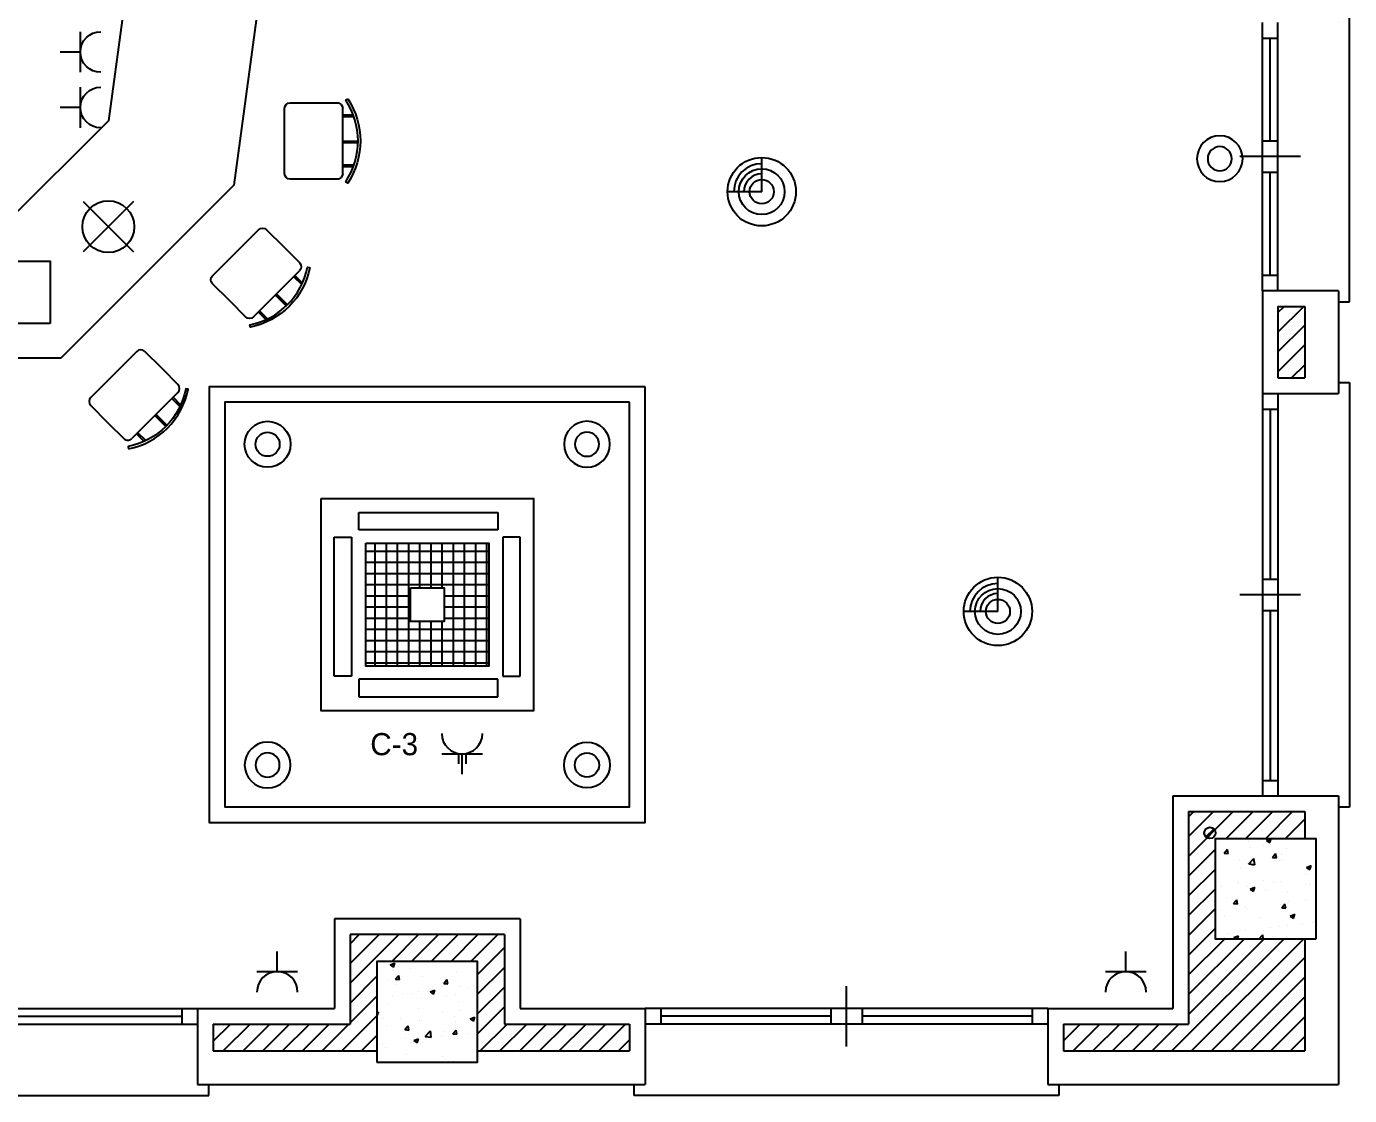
# Model space of a CAD drawing. Extents: x 33.7 to 63.4, y -76.7 to 11.5.
# Drawn here: x 50.15 to 56.06, y -36.77 to -31.99 of the extents above; entities that cross this region are included whole.
import ezdxf

# ---------------------------------------------------------------- set-up
doc = ezdxf.new("R2010")
doc.units = 0
doc.header["$LTSCALE"] = 0.375
doc.layers.get('0').update_dxf_attribs({"linetype": 'CONTINUOUS'})
for name, color, linetype in [('AUX', 7, 'CONTINUOUS'), ('CARPINTERIA', 44, 'CONTINUOUS'), ('ESCAYOLA', 2, 'CONTINUOUS'), ('INSONORIZACION', 43, 'CONTINUOUS'), ('MUEBLES', 1, 'CONTINUOUS'), ('MUROS', 3, 'CONTINUOUS'), ('PILARES', 2, 'CONTINUOUS'), ('TEXTOS', 2, 'CONTINUOUS')]:
    doc.layers.add(name, color=color, linetype=linetype)
doc.styles.add('SANSSERIF', font='UNIV.SHX')

# ---------------------------------------------------------------- blocks, each defined once
blk = doc.blocks.new('TABUBONI')
at = {"layer": 'MUEBLES'}
for p, q in [((-0.1156, 0.3076), (-0.1156, 0.2601)), ((-0.1083, 0.3103), (-0.1083, 0.2601)), ((-0.0077, 0.2601), (-0.0077, 0.3286)), ((-0.0004, 0.2601), (-0.0004, 0.3287)), ((0.1083, 0.3103), (0.1083, 0.2601)), ((0.1156, 0.3076), (0.1156, 0.2601)), ((-0.1711, 0.2425), (-0.1711, 0.1301)), ((-0.1454, 0.2601), (0.1454, 0.2601)), ((0.1711, 0.1301), (0.1711, 0.2425)), ((-0.1711, 0.1301), (-0.1711, 0.0257)), ((0.1711, 0.0257), (0.1711, 0.1301)), ((-0.1454, 0), (0.1454, 0))]:
    blk.add_line(p, q, dxfattribs=at)
blk.add_lwpolyline([(0.1882, 0.2823, 0.302776), (-0.1882, 0.2823), (-0.1823, 0.2735, -0.302776), (0.1823, 0.2735)], format="xyb", close=True, dxfattribs=at)
for centre, start, end in [((-0.1454, 0.2345), 90, 180), ((0.1454, 0.2345), 0, 90), ((-0.1454, 0.0257), 180, 270), ((0.1454, 0.0257), 270, 360)]:
    blk.add_arc(centre, 0.0257, start, end, dxfattribs=at)
blk = doc.blocks.new('*X30')
at = {"color": 0}
for p, q in [((169.7385, 133.6761), (169.7656, 133.7031)), ((169.7385, 133.5877), (169.854, 133.7031)), ((169.7385, 133.4993), (169.8585, 133.6193)), ((169.7385, 133.4109), (169.8585, 133.5309)), ((169.7991, 133.3831), (169.8585, 133.4425)), ((169.3385, 131.4199), (169.3617, 131.4431)), ((169.3385, 131.3315), (169.4501, 131.4431)), ((169.3385, 131.2431), (169.5385, 131.4431)), ((169.5069, 131.3231), (169.6269, 131.4431)), ((169.5953, 131.3231), (169.7153, 131.4431)), ((169.6837, 131.3231), (169.8037, 131.4431)), ((169.7721, 131.3231), (169.8585, 131.4096)), ((169.3385, 131.1548), (169.4585, 131.2748)), ((169.3385, 131.0664), (169.4585, 131.1864)), ((169.3385, 130.978), (169.4585, 131.098)), ((169.3385, 130.8896), (169.4585, 131.0096)), ((169.3385, 130.8012), (169.4585, 130.9212)), ((165.5885, 130.8519), (165.6297, 130.8931)), ((165.5885, 130.7635), (165.7181, 130.8931)), ((165.5885, 130.6751), (165.8065, 130.8931)), ((165.7749, 130.7731), (165.8949, 130.8931)), ((165.8633, 130.7731), (165.9833, 130.8931)), ((165.9517, 130.7731), (166.0717, 130.8931)), ((166.0401, 130.7731), (166.1601, 130.8931)), ((166.1285, 130.7731), (166.2485, 130.8931)), ((169.264, 130.3731), (169.764, 130.8731)), ((169.3385, 130.7128), (169.4988, 130.8731)), ((169.3385, 130.6244), (169.5872, 130.8731)), ((169.3385, 130.536), (169.6756, 130.8731)), ((169.3524, 130.3731), (169.8524, 130.8731)), ((166.1585, 130.7148), (166.2785, 130.8348)), ((169.4408, 130.3731), (169.8585, 130.7909)), ((166.1585, 130.6264), (166.2785, 130.7464)), ((165.5885, 130.5867), (165.7085, 130.7067)), ((169.5292, 130.3731), (169.8585, 130.7025)), ((165.5885, 130.4983), (165.7085, 130.6183)), ((166.1585, 130.538), (166.2785, 130.658)), ((169.6176, 130.3731), (169.8585, 130.6141)), ((166.1585, 130.4496), (166.2785, 130.5696)), ((164.9761, 130.4163), (165.053, 130.4931)), ((165.0214, 130.3731), (165.1414, 130.4931)), ((165.1097, 130.3731), (165.2297, 130.4931)), ((165.1981, 130.3731), (165.3181, 130.4931)), ((165.2865, 130.3731), (165.4065, 130.4931)), ((165.3749, 130.3731), (165.4949, 130.4931)), ((165.4633, 130.3731), (165.5833, 130.4931)), ((165.5517, 130.3731), (165.7085, 130.53)), ((166.1704, 130.3731), (166.2904, 130.4931)), ((166.2588, 130.3731), (166.3788, 130.4931)), ((166.3472, 130.3731), (166.4672, 130.4931)), ((166.4356, 130.3731), (166.5556, 130.4931)), ((166.524, 130.3731), (166.644, 130.4931)), ((166.6123, 130.3731), (166.7323, 130.4931)), ((166.7007, 130.3731), (166.8207, 130.4931)), ((168.7785, 130.418), (168.8537, 130.4931)), ((168.8221, 130.3731), (168.9421, 130.4931)), ((168.9104, 130.3731), (169.0304, 130.4931)), ((168.9988, 130.3731), (169.1188, 130.4931)), ((169.0872, 130.3731), (169.2072, 130.4931)), ((169.1756, 130.3731), (169.2956, 130.4931)), ((169.7059, 130.3731), (169.8585, 130.5257)), ((165.6401, 130.3731), (165.7085, 130.4416)), ((169.7943, 130.3731), (169.8585, 130.4373)), ((166.7891, 130.3731), (166.8385, 130.4225))]:
    blk.add_line(p, q, dxfattribs=at)
blk = doc.blocks.new('$HV090000')
at = {"color": 0}
for p, q in [((0, 0.07), (0.9, 0.07)), ((0.07, 0), (0.07, 0.07)), ((0.83, 0), (0.83, 0.07)), ((0, 0), (0.9, 0)), ((0.07, 0.035), (0.83, 0.035))]:
    blk.add_line(p, q, dxfattribs=at)
blk = doc.blocks.new('$V1090000180000340002S')
at = {"color": 0}
for p, q in [((-0.05, 0.34), (-0.05, 0.39)), ((-0.05, 0.39), (1.85, 0.39)), ((1.85, 0.39), (1.85, 0.34)), ((0, 0.34), (0, 0.34)), ((1.8, 0.34), (1.8, 0.34)), ((0.9, 0.17), (0.9, -0.1))]:
    blk.add_line(p, q, dxfattribs=at)
at = {"color": 0, "invisible_edges": 15}
blk.add_3dface([(0, 0), (1.8, 0), (1.8, 0.34), (0, 0.34)], dxfattribs=at)
at = {"color": 0}
for p in [(0, 0), (0.9, 0)]:
    blk.add_blockref('$HV090000', p, dxfattribs=at)
blk = doc.blocks.new('*X20')
at = {"color": 0}
for p, q in [((166.5667, 135.6081), (166.5667, 135.6081)), ((166.6075, 135.6223), (166.6075, 135.6223)), ((166.6078, 135.5882), (166.6078, 135.5882)), ((166.6829, 135.5981), (166.6829, 135.5981)), ((166.701, 135.5827), (166.701, 135.5827)), ((166.7269, 135.6014), (166.7269, 135.6014)), ((166.7965, 135.613), (166.7965, 135.613)), ((166.8568, 135.6051), (166.8568, 135.6051)), ((166.887, 135.5946), (166.887, 135.5946)), ((166.9419, 135.5674), (166.9629, 135.5755)), ((166.9569, 135.5572), (166.963, 135.5753)), ((169.5204, 135.618), (169.5204, 135.618)), ((169.6105, 135.5826), (169.6105, 135.5826)), ((169.7307, 135.5547), (169.7541, 135.5791)), ((169.7575, 135.5505), (169.7542, 135.579)), ((169.7646, 135.6037), (169.7646, 135.6037)), ((169.8845, 135.5878), (169.8845, 135.5878)), ((166.5974, 135.5074), (166.6118, 135.5246)), ((166.6154, 135.5057), (166.6119, 135.5245)), ((166.63, 135.5678), (166.63, 135.5678)), ((166.722, 135.5173), (166.722, 135.5173)), ((166.7901, 135.5611), (166.7901, 135.5611)), ((166.897, 135.5474), (166.897, 135.5474)), ((166.9071, 135.5197), (166.9071, 135.5197)), ((166.9419, 135.5674), (166.9568, 135.5573)), ((166.9503, 135.5543), (166.9503, 135.5543)), ((166.9822, 135.5295), (166.9822, 135.5295)), ((167.0072, 135.5264), (167.0072, 135.5264)), ((169.5063, 135.5381), (169.5063, 135.5381)), ((169.6958, 135.563), (169.6958, 135.563)), ((169.7307, 135.5547), (169.7574, 135.5506)), ((169.7709, 135.5729), (169.7709, 135.5729)), ((169.7808, 135.52), (169.8018, 135.5281)), ((169.7808, 135.52), (169.7957, 135.5099)), ((169.7958, 135.5098), (169.8019, 135.5279)), ((166.5974, 135.5074), (166.6153, 135.5058)), ((166.604, 135.4798), (166.604, 135.4798)), ((166.6898, 135.4706), (166.7108, 135.4787)), ((166.6898, 135.4706), (166.7047, 135.4606)), ((166.6974, 135.4828), (166.6974, 135.4828)), ((166.7048, 135.4604), (166.7109, 135.4786)), ((166.7176, 135.4947), (166.7176, 135.4947)), ((166.8125, 135.4885), (166.827, 135.5058)), ((166.8125, 135.4885), (166.8305, 135.487)), ((166.8306, 135.4868), (166.8271, 135.5056)), ((166.8532, 135.5053), (166.8532, 135.5053)), ((169.5682, 135.4695), (169.5827, 135.4867)), ((169.5682, 135.4695), (169.5862, 135.4679)), ((169.5863, 135.4678), (169.5828, 135.4866)), ((169.6069, 135.4827), (169.6069, 135.4827)), ((169.6095, 135.4796), (169.6095, 135.4796)), ((169.683, 135.469), (169.683, 135.469)), ((169.7609, 135.5039), (169.7609, 135.5039)), ((169.7697, 135.4728), (169.7697, 135.4728)), ((169.7834, 135.4506), (169.7979, 135.4679)), ((169.8015, 135.4489), (169.798, 135.4677)), ((169.8056, 135.4695), (169.8056, 135.4695)), ((169.858, 135.499), (169.858, 135.499)), ((166.6672, 135.4489), (166.6672, 135.4489)), ((166.8273, 135.4421), (166.8273, 135.4421)), ((166.8282, 135.4013), (166.8282, 135.4013)), ((166.8496, 135.4054), (166.8496, 135.4054)), ((166.9033, 135.4112), (166.9033, 135.4112)), ((166.9875, 135.4353), (166.9875, 135.4353)), ((167.0036, 135.4265), (167.0036, 135.4265)), ((169.5081, 135.439), (169.5081, 135.439)), ((169.5126, 135.446), (169.5126, 135.446)), ((169.5287, 135.4232), (169.5497, 135.4313)), ((169.5287, 135.4232), (169.5436, 135.4132)), ((169.5437, 135.413), (169.5498, 135.4312)), ((169.6169, 135.4447), (169.6169, 135.4447)), ((169.6728, 135.4393), (169.6728, 135.4393)), ((169.692, 135.4546), (169.692, 135.4546)), ((169.7549, 135.4031), (169.7549, 135.4031)), ((169.7573, 135.404), (169.7573, 135.404)), ((169.7834, 135.4506), (169.8013, 135.4491)), ((169.8329, 135.4325), (169.8329, 135.4325)), ((166.6086, 135.3675), (166.6319, 135.3919)), ((166.6086, 135.3675), (166.6352, 135.3634)), ((166.6353, 135.3632), (166.632, 135.3917)), ((166.6387, 135.3764), (166.6387, 135.3764)), ((166.6937, 135.3829), (166.6937, 135.3829)), ((166.7096, 135.3383), (166.7096, 135.3383)), ((166.8689, 135.3498), (166.8899, 135.3579)), ((166.8689, 135.3498), (166.8838, 135.3398)), ((166.8839, 135.3396), (166.89, 135.3578)), ((166.8846, 135.3684), (166.8846, 135.3684)), ((166.9287, 135.3179), (166.9521, 135.3422)), ((166.9555, 135.3136), (166.9522, 135.3421)), ((169.5799, 135.3731), (169.5799, 135.3731)), ((169.6032, 135.3829), (169.6032, 135.3829)), ((169.7267, 135.3512), (169.7267, 135.3512)), ((166.6088, 135.2956), (166.6088, 135.2956)), ((166.639, 135.2817), (166.6535, 135.2989)), ((166.639, 135.2817), (166.6569, 135.2801)), ((166.657, 135.28), (166.6536, 135.2988)), ((166.6901, 135.283), (166.6901, 135.283)), ((166.7492, 135.283), (166.7492, 135.283)), ((166.7689, 135.2888), (166.7689, 135.2888)), ((166.8243, 135.2929), (166.8243, 135.2929)), ((166.8459, 135.3055), (166.8459, 135.3055)), ((166.8542, 135.2629), (166.8686, 135.2801)), ((166.8722, 135.2612), (166.8687, 135.28)), ((166.9287, 135.3179), (166.9554, 135.3137)), ((166.9291, 135.282), (166.9291, 135.282)), ((166.938, 135.3079), (166.938, 135.3079)), ((166.9565, 135.3025), (166.9565, 135.3025)), ((166.9999, 135.3267), (166.9999, 135.3267)), ((169.4585, 135.271), (169.4737, 135.2869)), ((169.4771, 135.2582), (169.4738, 135.2867)), ((169.538, 135.3264), (169.538, 135.3264)), ((169.5498, 135.3271), (169.5498, 135.3271)), ((169.5996, 135.283), (169.5996, 135.283)), ((169.6131, 135.3362), (169.6131, 135.3362)), ((169.7078, 135.3024), (169.7288, 135.3105)), ((169.7078, 135.3024), (169.7227, 135.2924)), ((169.71, 135.3203), (169.71, 135.3203)), ((169.7228, 135.2922), (169.7289, 135.3104)), ((169.7536, 135.3041), (169.7536, 135.3041)), ((169.8695, 135.2981), (169.8695, 135.2981)), ((169.8701, 135.3135), (169.8701, 135.3135)), ((169.9052, 135.3233), (169.9052, 135.3233)), ((166.5598, 135.2581), (166.5598, 135.2581)), ((166.6066, 135.2424), (166.6066, 135.2424)), ((166.6168, 135.2531), (166.6378, 135.2611)), ((166.6168, 135.2531), (166.6317, 135.243)), ((166.6318, 135.2429), (166.6379, 135.261)), ((166.672, 135.2553), (166.672, 135.2553)), ((166.7815, 135.2725), (166.7815, 135.2725)), ((166.8322, 135.2485), (166.8322, 135.2485)), ((166.8542, 135.2629), (166.8721, 135.2613)), ((166.9923, 135.2417), (166.9923, 135.2417)), ((166.9963, 135.2268), (166.9963, 135.2268)), ((169.4585, 135.2612), (169.477, 135.2584)), ((169.5196, 135.2381), (169.5196, 135.2381)), ((169.5341, 135.2179), (169.5341, 135.2179)), ((169.6099, 135.2438), (169.6243, 135.261)), ((169.6099, 135.2438), (169.6278, 135.2422)), ((169.6279, 135.2421), (169.6244, 135.2609)), ((169.6478, 135.2329), (169.6478, 135.2329)), ((169.6945, 135.2681), (169.6945, 135.2681)), ((169.7705, 135.2128), (169.7939, 135.2372)), ((169.7973, 135.2086), (169.794, 135.2371)), ((169.825, 135.225), (169.8395, 135.2422)), ((169.825, 135.225), (169.843, 135.2234)), ((169.8372, 135.2578), (169.8372, 135.2578)), ((169.8431, 135.2233), (169.8396, 135.2421)), ((169.9015, 135.2235), (169.9015, 135.2235)), ((166.6864, 135.1832), (166.6864, 135.1832)), ((166.7454, 135.1746), (166.7454, 135.1746)), ((166.8423, 135.2057), (166.8423, 135.2057)), ((166.859, 135.1895), (166.859, 135.1895)), ((169.4585, 135.2068), (169.4767, 135.2137)), ((169.4585, 135.2038), (169.4706, 135.1956)), ((169.459, 135.208), (169.459, 135.208)), ((169.4707, 135.1955), (169.4768, 135.2136)), ((169.4914, 135.1738), (169.4914, 135.1738)), ((169.5959, 135.1831), (169.5959, 135.1831)), ((169.75, 135.2043), (169.75, 135.2043)), ((169.7705, 135.2128), (169.7972, 135.2087)), ((169.8868, 135.1817), (169.9078, 135.1897)), ((169.8868, 135.1817), (169.8995, 135.1731)), ((169.9024, 135.1731), (169.9079, 135.1896)), ((169.6873, 131.3146), (169.7083, 131.3226)), ((169.6873, 131.3146), (169.7022, 131.3045)), ((169.7023, 131.3044), (169.7084, 131.3225)), ((169.8482, 131.3203), (169.8482, 131.3203)), ((169.4983, 131.2602), (169.4983, 131.2602)), ((169.4984, 131.2573), (169.5129, 131.2745)), ((169.4984, 131.2573), (169.5163, 131.2557)), ((169.5164, 131.2556), (169.513, 131.2744)), ((169.6077, 131.3094), (169.6077, 131.3094)), ((169.6159, 131.2841), (169.6159, 131.2841)), ((169.6733, 131.2902), (169.6733, 131.2902)), ((169.7136, 131.2384), (169.728, 131.2557)), ((169.7316, 131.2367), (169.7281, 131.2555)), ((169.7532, 131.2532), (169.7532, 131.2532)), ((169.7761, 131.2774), (169.7761, 131.2774)), ((169.5645, 131.2284), (169.5645, 131.2284)), ((169.5702, 131.1943), (169.5702, 131.1943)), ((169.6041, 131.2095), (169.6041, 131.2095)), ((169.6074, 131.2095), (169.6308, 131.2338)), ((169.6074, 131.2095), (169.6341, 131.2053)), ((169.6342, 131.2052), (169.6309, 131.2337)), ((169.6396, 131.2383), (169.6396, 131.2383)), ((169.7136, 131.2384), (169.7315, 131.2369)), ((169.7452, 131.2244), (169.7452, 131.2244)), ((169.7556, 131.2287), (169.7556, 131.2287)), ((169.8663, 131.1938), (169.8874, 131.2018)), ((169.8814, 131.1836), (169.8875, 131.2017)), ((169.6743, 131.1349), (169.6743, 131.1349)), ((169.8637, 131.1598), (169.8637, 131.1598)), ((169.8663, 131.1938), (169.8813, 131.1837)), ((169.9078, 131.1514), (169.9078, 131.1514)), ((169.4606, 131.0973), (169.4606, 131.0973)), ((169.4855, 131.11), (169.4855, 131.11)), ((169.5575, 131.1308), (169.5575, 131.1308)), ((169.5606, 131.1199), (169.5606, 131.1199)), ((169.6004, 131.1097), (169.6004, 131.1097)), ((169.6143, 131.097), (169.6353, 131.1051)), ((169.6143, 131.097), (169.6292, 131.0869)), ((169.6208, 131.0905), (169.6208, 131.0905)), ((169.6293, 131.0868), (169.6354, 131.1049)), ((169.6848, 131.0893), (169.6848, 131.0893)), ((169.7176, 131.1241), (169.7176, 131.1241)), ((169.7519, 131.1289), (169.7519, 131.1289)), ((169.7809, 131.0838), (169.7809, 131.0838)), ((169.8597, 131.1194), (169.8597, 131.1194)), ((169.8778, 131.1173), (169.8778, 131.1173)), ((169.5098, 131.0593), (169.5098, 131.0593)), ((169.54, 131.0316), (169.5545, 131.0488)), ((169.54, 131.0316), (169.558, 131.03)), ((169.5581, 131.0299), (169.5546, 131.0487)), ((169.5953, 131.0166), (169.5953, 131.0166)), ((169.7483, 131.029), (169.7483, 131.029)), ((169.7552, 131.0128), (169.7697, 131.03)), ((169.7732, 131.0111), (169.7698, 131.0299)), ((169.7848, 131.0415), (169.7848, 131.0415)), ((169.8599, 131.0514), (169.8599, 131.0514)), ((169.9041, 131.0515), (169.9041, 131.0515)), ((169.4817, 131.0016), (169.4817, 131.0016)), ((169.4978, 130.9783), (169.4978, 130.9783)), ((169.5968, 131.0098), (169.5968, 131.0098)), ((169.658, 130.9716), (169.658, 130.9716)), ((169.7552, 131.0128), (169.7731, 131.0112)), ((169.7934, 130.9762), (169.8144, 130.9843)), ((169.7934, 130.9762), (169.8083, 130.9662)), ((169.8084, 130.966), (169.8145, 130.9842)), ((169.8181, 130.9648), (169.8181, 130.9648)), ((169.5164, 130.8982), (169.5164, 130.8982)), ((169.5931, 130.9099), (169.5931, 130.9099)), ((169.6724, 130.9103), (169.6724, 130.9103)), ((169.7059, 130.9232), (169.7059, 130.9232)), ((169.7446, 130.9291), (169.7446, 130.9291)), ((169.781, 130.9331), (169.781, 130.9331)), ((169.8474, 130.9404), (169.8474, 130.9404)), ((169.8946, 130.948), (169.8946, 130.948)), ((169.9005, 130.9516), (169.9005, 130.9516)), ((169.4974, 130.8803), (169.4974, 130.8803)), ((169.5413, 130.8795), (169.5623, 130.8875)), ((169.5413, 130.8795), (169.5507, 130.8731)), ((169.5576, 130.8731), (169.5624, 130.8874)), ((169.6525, 130.8731), (169.6706, 130.8919)), ((169.6729, 130.8731), (169.6707, 130.8918)), ((165.7671, 130.7574), (165.7881, 130.7654)), ((165.7671, 130.7574), (165.782, 130.7473)), ((165.7821, 130.7472), (165.7882, 130.7653)), ((165.7826, 130.7305), (165.7826, 130.7305)), ((165.8577, 130.7404), (165.8577, 130.7404)), ((165.9713, 130.7553), (165.9713, 130.7553)), ((166.0646, 130.7262), (166.0646, 130.7262)), ((165.759, 130.6858), (165.759, 130.6858)), ((165.7917, 130.6935), (165.8062, 130.7107)), ((165.7917, 130.6935), (165.8096, 130.6919)), ((165.7981, 130.6681), (165.7981, 130.6681)), ((165.8097, 130.6918), (165.8063, 130.7106)), ((165.913, 130.707), (165.913, 130.707)), ((165.9582, 130.6613), (165.9582, 130.6613)), ((166.0069, 130.6747), (166.0213, 130.6919)), ((166.0069, 130.6747), (166.0248, 130.6731)), ((166.0249, 130.673), (166.0214, 130.6918)), ((166.0819, 130.6619), (166.0819, 130.6619)), ((166.157, 130.6718), (166.157, 130.6718)), ((165.7788, 130.622), (165.7788, 130.622)), ((165.8243, 130.6295), (165.8243, 130.6295)), ((165.8613, 130.6278), (165.8613, 130.6278)), ((165.8924, 130.637), (165.8924, 130.637)), ((165.9094, 130.6071), (165.9094, 130.6071)), ((165.9462, 130.6366), (165.9672, 130.6446)), ((165.9462, 130.6366), (165.9611, 130.6265)), ((165.9612, 130.6264), (165.9673, 130.6445)), ((165.9992, 130.6596), (165.9992, 130.6596)), ((166.0215, 130.621), (166.0215, 130.621)), ((166.0609, 130.6263), (166.0609, 130.6263)), ((166.1183, 130.6546), (166.1183, 130.6546)), ((165.7085, 130.5454), (165.7151, 130.5479)), ((165.7091, 130.5296), (165.7152, 130.5478)), ((165.7553, 130.586), (165.7553, 130.586)), ((165.8961, 130.5637), (165.8961, 130.5637)), ((166.0029, 130.5436), (166.0029, 130.5436)), ((166.0711, 130.5937), (166.0711, 130.5937)), ((166.078, 130.5535), (166.078, 130.5535)), ((165.7085, 130.5301), (165.709, 130.5298)), ((165.7212, 130.5336), (165.7212, 130.5336)), ((165.7384, 130.5156), (165.7384, 130.5156)), ((165.7517, 130.4861), (165.7517, 130.4861)), ((165.8135, 130.5187), (165.8135, 130.5187)), ((165.8333, 130.4678), (165.8478, 130.4851)), ((165.8514, 130.4661), (165.8479, 130.4849)), ((165.8985, 130.5088), (165.8985, 130.5088)), ((165.9057, 130.5072), (165.9057, 130.5072)), ((166.0573, 130.5264), (166.0573, 130.5264)), ((166.0587, 130.5021), (166.0587, 130.5021)), ((166.1253, 130.5158), (166.1463, 130.5239)), ((166.1253, 130.5158), (166.1402, 130.5057)), ((166.1403, 130.5056), (166.1464, 130.5237)), ((165.8333, 130.4678), (165.8513, 130.4663)), ((165.8358, 130.4286), (165.8358, 130.4286)), ((165.8732, 130.419), (165.8942, 130.4271)), ((165.8882, 130.4088), (165.8943, 130.427)), ((165.924, 130.4253), (165.924, 130.4253)), ((165.9245, 130.4378), (165.9478, 130.4621)), ((165.9245, 130.4378), (165.9511, 130.4336)), ((165.9513, 130.4335), (165.9479, 130.462)), ((165.9991, 130.4352), (165.9991, 130.4352)), ((166.0107, 130.4587), (166.0107, 130.4587)), ((166.0485, 130.449), (166.063, 130.4662)), ((166.0485, 130.449), (166.0664, 130.4474)), ((166.0536, 130.4266), (166.0536, 130.4266)), ((166.0665, 130.4473), (166.0631, 130.4661)), ((166.1127, 130.4501), (166.1127, 130.4501)), ((165.7346, 130.4004), (165.7346, 130.4004)), ((165.748, 130.3862), (165.748, 130.3862)), ((165.8732, 130.419), (165.8881, 130.409)), ((165.9021, 130.4073), (165.9021, 130.4073)), ((165.8401, 130.3555), (165.8401, 130.3555)), ((166.0002, 130.3488), (166.0002, 130.3488)), ((166.0338, 130.3318), (166.0338, 130.3318)), ((166.05, 130.3267), (166.05, 130.3267))]:
    blk.add_line(p, q, dxfattribs=at)
blk = doc.blocks.new('$HV060000')
at = {"color": 0}
for p, q in [((0, 0.07), (0.6, 0.07)), ((0.07, 0), (0.07, 0.07)), ((0.53, 0), (0.53, 0.07)), ((0, 0), (0.6, 0)), ((0.07, 0.035), (0.53, 0.035))]:
    blk.add_line(p, q, dxfattribs=at)
blk = doc.blocks.new('$V1060000120000340002S')
at = {"color": 0}
for p, q in [((-0.05, 0.34), (-0.05, 0.39)), ((-0.05, 0.39), (1.25, 0.39)), ((1.25, 0.39), (1.25, 0.34)), ((0, 0.34), (0, 0.34)), ((1.2, 0.34), (1.2, 0.34)), ((0.6, 0.17), (0.6, -0.1))]:
    blk.add_line(p, q, dxfattribs=at)
at = {"color": 0, "invisible_edges": 15}
blk.add_3dface([(0, 0), (1.2, 0), (1.2, 0.34), (0, 0.34)], dxfattribs=at)
at = {"color": 0}
for p in [(0, 0), (0.6, 0)]:
    blk.add_blockref('$HV060000', p, dxfattribs=at)
blk = doc.blocks.new('ELENC2')
at = {"linetype": 'Continuous'}
for p, q in [((-0.181818, 0.181818), (0.181818, 0.181818)), ((0, 0.181818), (0, 0))]:
    blk.add_line(p, q, dxfattribs=at)
blk.add_arc((0, 0.363636), 0.181818, 180, 0, dxfattribs=at)
blk = doc.blocks.new('ELPLV')
at = {"linetype": 'Continuous'}
for radius in [0.205, 0.108]:
    blk.add_circle((0, 0), radius, dxfattribs=at)
blk = doc.blocks.new('ELENC4')
at = {"linetype": 'Continuous'}
for p, q in [((-0.182, 0.182), (0.182, 0.182)), ((-0.033, 0.185), (-0.033, 0.093)), ((0, 0), (0, 0.182)), ((0.033, 0.185), (0.033, 0.093))]:
    blk.add_line(p, q, dxfattribs=at)
blk.add_arc((0, 0.364), 0.182, 180, 0, dxfattribs=at)
blk = doc.blocks.new('*X62')
at = {"color": 0}
for p, q in [((9.7094, 7.7), (10.2594, 7.7)), ((9.75, 7.1649), (9.75, 7.7149)), ((9.8, 7.1649), (9.8, 7.7149)), ((9.85, 7.1649), (9.85, 7.7149)), ((9.9, 7.1649), (9.9, 7.7149)), ((9.95, 7.5149), (9.95, 7.7149)), ((10, 7.5149), (10, 7.7149)), ((10.05, 7.5149), (10.05, 7.7149)), ((10.1, 7.1649), (10.1, 7.7149)), ((10.15, 7.1649), (10.15, 7.7149)), ((10.2, 7.1649), (10.2, 7.7149)), ((10.25, 7.1649), (10.25, 7.7149)), ((9.7094, 7.65), (10.2594, 7.65)), ((9.7094, 7.6), (10.2594, 7.6)), ((9.7094, 7.55), (10.2594, 7.55)), ((9.7094, 7.5), (9.9094, 7.5)), ((10.0594, 7.5), (10.2594, 7.5)), ((9.7094, 7.45), (9.9094, 7.45)), ((10.0594, 7.45), (10.2594, 7.45)), ((9.7094, 7.4), (9.9094, 7.4)), ((9.7094, 7.35), (10.2594, 7.35)), ((9.95, 7.1649), (9.95, 7.3649)), ((10, 7.1649), (10, 7.3649)), ((10.05, 7.1649), (10.05, 7.3649)), ((10.0594, 7.4), (10.2594, 7.4)), ((9.7094, 7.3), (10.2594, 7.3)), ((9.7094, 7.25), (10.2594, 7.25)), ((9.7094, 7.2), (10.2594, 7.2))]:
    blk.add_line(p, q, dxfattribs=at)
blk = doc.blocks.new('ELLU1')
at = {"linetype": 'Continuous'}
for p, q in [((-0.224, -0.224), (0.224, 0.224)), ((-0.224, 0.224), (0.224, -0.224))]:
    blk.add_line(p, q, dxfattribs=at)
blk.add_circle((0, 0), 0.232, dxfattribs=at)

msp = doc.modelspace()

# ---------------------------------------------------------------- linework, layer by layer
at = {"layer": 'AUX'}
msp.add_line((55.4204, -35.6104), (55.4569, -35.5762), dxfattribs=at)
msp.add_circle((55.4386, -35.5933), 0.025, dxfattribs=at)
at = {"layer": 'CARPINTERIA'}
msp.add_lwpolyline([(50.2509, -33.3139), (49.362, -33.3139), (49.362, -33.0362), (50.2509, -33.0362)], close=True, dxfattribs=at)
at = {"layer": 'ESCAYOLA', "color": 1}
for points in [[(52.9132, -33.5971), (50.9632, -33.5971), (50.9632, -35.5471), (52.9132, -35.5471)], [(52.8432, -33.6671), (51.0332, -33.6671), (51.0332, -35.4771), (52.8432, -35.4771)]]:
    msp.add_lwpolyline(points, close=True, dxfattribs=at)
at = {"layer": 'MUEBLES'}
for p, q in [((50.5732, -31.9581), (50.5119, -32.4081)), ((51.1732, -31.9581), (51.0727, -32.6958)), ((50.5119, -32.4081), (50.0523, -32.8677)), ((51.0727, -32.6958), (50.3008, -33.4677)), ((49.3547, -33.4677), (50.3008, -33.4677))]:
    msp.add_line(p, q, dxfattribs=at)
at = {"layer": 'MUROS'}
for p, q in [((56.0132, -33.1681), (55.6732, -33.1681)), ((55.6732, -33.1681), (55.6732, -33.2381)), ((56.0132, -33.1681), (56.0132, -33.6281)), ((55.6732, -33.2381), (55.6732, -33.6281)), ((55.7432, -33.2381), (55.8632, -33.2381)), ((55.7432, -33.2381), (55.7432, -33.5581)), ((55.8632, -33.2381), (55.8632, -33.5581)), ((55.7432, -33.5581), (55.8632, -33.5581)), ((55.6732, -33.6281), (56.0132, -33.6281)), ((55.2732, -35.4281), (55.2732, -36.3781)), ((55.2732, -35.4281), (55.6732, -35.4281)), ((55.6732, -35.4281), (56.0132, -35.4281)), ((55.6732, -35.4281), (55.6732, -35.4281)), ((56.0132, -35.4281), (56.0132, -36.7181)), ((55.3432, -35.4981), (55.3432, -36.4481)), ((55.3432, -35.4981), (55.7432, -35.4981)), ((55.7432, -35.4981), (55.8632, -35.4981)), ((55.7432, -35.4981), (55.7432, -35.4981)), ((55.8632, -35.4981), (55.8632, -35.6181)), ((52.3532, -35.9781), (51.5232, -35.9781)), ((51.5232, -35.9781), (51.5232, -36.3781)), ((52.3532, -35.9781), (52.3532, -36.3781)), ((51.5932, -36.0481), (51.5932, -36.4481)), ((52.2832, -36.0481), (51.5932, -36.0481)), ((52.2832, -36.0481), (52.2832, -36.4481)), ((55.8632, -36.0681), (55.8632, -36.5681)), ((50.9108, -36.3781), (51.5232, -36.3781)), ((50.9108, -36.3781), (50.9108, -36.7181)), ((52.3532, -36.3781), (52.9132, -36.3781)), ((52.9132, -36.3781), (52.9132, -36.7181)), ((54.7132, -36.3781), (55.2732, -36.3781)), ((54.7132, -36.3781), (54.7132, -36.7181)), ((50.9808, -36.4481), (50.9808, -36.5681)), ((50.9808, -36.4481), (51.5932, -36.4481)), ((52.2832, -36.4481), (52.8432, -36.4481)), ((52.8432, -36.4481), (52.8432, -36.5681)), ((54.7832, -36.4481), (55.3432, -36.4481)), ((54.7832, -36.4481), (54.7832, -36.5681)), ((50.9808, -36.5681), (51.7132, -36.5681)), ((52.1632, -36.5681), (52.8432, -36.5681)), ((54.7832, -36.5681), (55.8632, -36.5681)), ((50.9108, -36.7181), (52.9132, -36.7181)), ((54.7132, -36.7181), (56.0132, -36.7181))]:
    msp.add_line(p, q, dxfattribs=at)
at = {"layer": 'PILARES'}
for points in [[(55.9132, -36.0681), (55.4632, -36.0681), (55.4632, -35.6181), (55.9132, -35.6181)], [(51.7132, -36.6181), (52.1632, -36.6181), (52.1632, -36.1681), (51.7132, -36.1681)]]:
    msp.add_lwpolyline(points, close=True, dxfattribs=at)
at = {"layer": 'TEXTOS'}
for p, q in [((53.4342, -32.7248), (53.4342, -32.5719)), ((53.4342, -32.7248), (53.2813, -32.7248)), ((51.6322, -34.1603), (52.2542, -34.1603)), ((51.6322, -34.238), (51.6322, -34.1603)), ((52.2542, -34.1603), (52.2542, -34.238)), ((52.2542, -34.238), (51.6322, -34.238)), ((51.5221, -34.8927), (51.5221, -34.2707)), ((51.5221, -34.2707), (51.5999, -34.2707)), ((51.5999, -34.2707), (51.5999, -34.8927)), ((52.2766, -34.2707), (52.2766, -34.8927)), ((52.3543, -34.2707), (52.2766, -34.2707)), ((52.3543, -34.8927), (52.3543, -34.2707)), ((54.4904, -34.6026), (54.4904, -34.4498)), ((54.4904, -34.6026), (54.3375, -34.6026)), ((51.5999, -34.8927), (51.5221, -34.8927)), ((52.2542, -34.9061), (51.6322, -34.9061)), ((51.6322, -34.9061), (51.6322, -34.9838)), ((52.2542, -34.9838), (52.2542, -34.9061)), ((52.2766, -34.8927), (52.3543, -34.8927)), ((51.6322, -34.9838), (52.2542, -34.9838))]:
    msp.add_line(p, q, dxfattribs=at)
for points in [[(51.4634, -34.0973), (52.413, -34.0973), (52.413, -35.0468), (51.4634, -35.0468)], [(51.6633, -34.2972), (52.2131, -34.2972), (52.2131, -34.8469), (51.6633, -34.8469)], [(51.8633, -34.4971), (52.0132, -34.4971), (52.0132, -34.647), (51.8633, -34.647)]]:
    msp.add_lwpolyline(points, close=True, dxfattribs=at)
for centre, radius in [((53.4342, -32.7248), 0.1529), ((53.4342, -32.7248), 0.1025), ((53.4342, -32.7248), 0.054), ((54.4904, -34.6026), 0.1529), ((54.4904, -34.6026), 0.1025), ((54.4904, -34.6026), 0.054)]:
    msp.add_circle(centre, radius, dxfattribs=at)
for centre, radius in [((53.4342, -32.7248), 0.1251), ((53.4342, -32.7248), 0.0798), ((54.4904, -34.6026), 0.1251), ((54.4904, -34.6026), 0.0798)]:
    msp.add_arc(centre, radius, 90, 180, dxfattribs=at)

# ---------------------------------------------------------------- block references
at = {"layer": 'CARPINTERIA', "xscale": -1}
for name, p, rotation in [('$V1060000120000340002S', (55.6732, -33.1681), 270), ('$V1090000180000340002S', (49.1108, -36.3781), 180)]:
    msp.add_blockref(name, p, dxfattribs=dict(at, rotation=rotation))
at = {"layer": 'CARPINTERIA'}
for p, rotation in [((55.6732, -33.6281), 270), ((54.7132, -36.3781), 180)]:
    msp.add_blockref('$V1090000180000340002S', p, dxfattribs=dict(at, rotation=rotation))
at = {"layer": 'INSONORIZACION'}
msp.add_blockref('*X30', (-113.9953, -166.9412), dxfattribs=at)
at = {"layer": 'MUEBLES', "xscale": -1}
for p, rotation in [((51.3, -32.4978), 270), ((51.0806, -32.9978), 225)]:
    msp.add_blockref('TABUBONI', p, dxfattribs=dict(at, rotation=rotation))
at = {"layer": 'MUEBLES', "rotation": 225}
msp.add_blockref('TABUBONI', (50.536, -33.5424), dxfattribs=at)
at = {"layer": 'PILARES'}
msp.add_blockref('*X20', (-113.9953, -166.9412), dxfattribs=at)
at = {"layer": 'TEXTOS', "yscale": 0.5, "zscale": 0.5}
for name, p, xscale, rotation in [('ELENC2', (50.2959, -32.1), -0.5, 270), ('ELENC2', (50.2959, -32.3483), -0.5, 270), ('ELLU1', (50.5116, -32.8814), 0.5, 270), ('ELPLV', (51.2239, -35.2895), -0.5, 180), ('ELPLV', (52.6526, -35.2895), 0.5, 180), ('ELENC2', (51.2676, -36.1232), 0.5, 180), ('ELENC2', (55.0624, -36.1232), 0.5, 180)]:
    msp.add_blockref(name, p, dxfattribs=dict(at, xscale=xscale, rotation=rotation))
for name, p, xscale in [('ELPLV', (55.4829, -32.5774), -0.5), ('ELPLV', (51.2239, -33.8546), 0.5), ('ELPLV', (52.6526, -33.8546), -0.5), ('ELENC4', (52.0939, -35.3309), 0.5)]:
    msp.add_blockref(name, p, dxfattribs=dict(at, xscale=xscale))
at = {"layer": 'TEXTOS', "extrusion": (0, 0, -1), "xscale": 0.9995565100069825, "yscale": 0.9995565100069967, "zscale": -0.9995565100069901, "rotation": 180}
msp.add_blockref('*X62', (-41.9582, -27.1355), dxfattribs=at)

# ---------------------------------------------------------------- texts
at = {"layer": 'TEXTOS', "color": 2, "style": 'SANSSERIF'}
msp.add_text('C-3', height=0.09919, dxfattribs=at).set_placement((51.6834, -35.2457))

doc.saveas('drawing.dxf')
